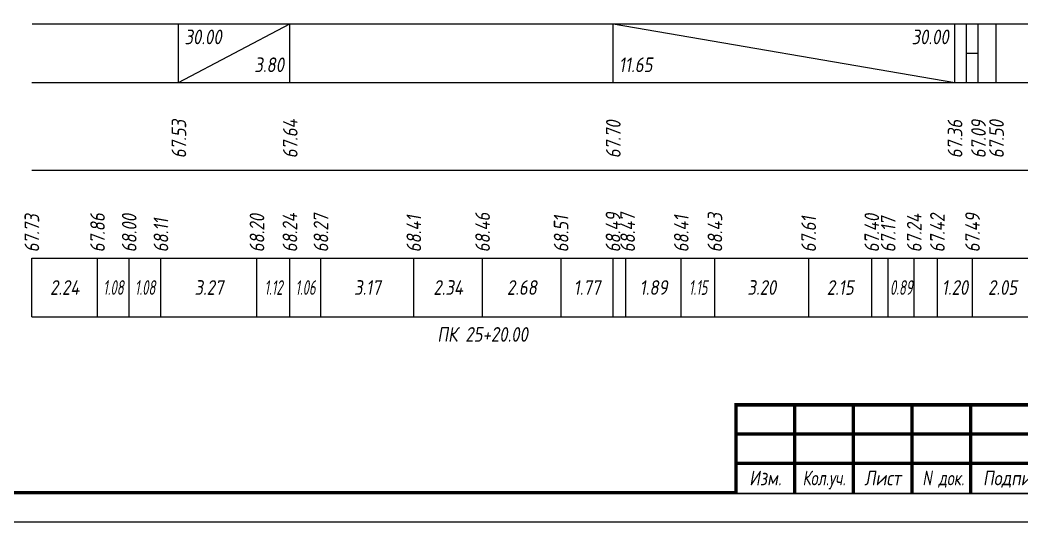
# Model space of a CAD drawing. Extents: x -717 to 1451, y -133302 to 233.
# Drawn here: x 77.9 to 248.7, y -39053.4 to -38967.8 of the extents above; entities that cross this region are included whole.
import ezdxf
from ezdxf.enums import TextEntityAlignment as Align

# ---------------------------------------------------------------- set-up
doc = ezdxf.new("R2010")
doc.units = 0
for name, color, linetype in [('Зарамочное оформление', 7, 'Continuous'), ('Код_510', 7, 'Continuous'), ('Код_516', 1, 'Continuous'), ('Подписи поперечников', 7, 'Continuous'), ('Таблица', 7, 'Continuous')]:
    doc.layers.add(name, color=color, linetype=linetype)
doc.styles.add('М', font='romand.shx', dxfattribs={"width": 0.8, "oblique": 10, "height": 2.5})

# ---------------------------------------------------------------- blocks, each defined once
blk = doc.blocks.new('Штамп')
at = {"linetype": 'Continuous'}
blk.add_wipeout([(199.95, -411.25), (384.95, -411.25), (384.95, -426.25), (199.95, -426.25)], dxfattribs=at).dxf.layer = 'Зарамочное оформление'
at = {"layer": 'Зарамочное оформление', "linetype": 'Continuous', "lineweight": -3, "const_width": 0.6, "flags": 128}
for points in [[(199.95, -426.25), (199.95, -411.25), (384.95, -411.25)], [(209.95, -411.25), (209.95, -426.25)], [(219.95, -411.25), (219.95, -426.25)], [(229.95, -411.25), (229.95, -426.25)], [(239.95, -411.25), (239.95, -426.25)], [(199.95, -416.25), (264.95, -416.25)], [(199.95, -421.25), (264.95, -421.25)]]:
    blk.add_lwpolyline(points, dxfattribs=at)
at = {"layer": 'Зарамочное оформление', "linetype": 'Continuous', "style": 'М', "oblique": 10}
for s, width, p in [('Изм.', 0.8, (204.95, -423.75)), ('Кол.уч.', 0.7, (214.95, -423.75)), ('Лист', 0.8, (224.95, -423.75)), ('N док.', 0.7, (235.28, -423.75)), ('Подпись', 0.8, (247.45, -423.75))]:
    blk.add_text(s, height=2.5, dxfattribs=dict(at, width=width)).set_placement(p, align=Align.MIDDLE_CENTER)
blk = doc.blocks.new('шифр')
blk.add_blockref('Штамп', (0, -38682))

msp = doc.modelspace()

# ---------------------------------------------------------------- linework, layer by layer
at = {"flags": 128}
msp.add_lwpolyline([(-30.054, -39053.421), (389.946, -39053.421), (389.946, -38756.421), (-30.054, -38756.421)], close=True, dxfattribs=at)
at = {"const_width": 0.6, "flags": 128}
msp.add_lwpolyline([(-10.054, -39048.421), (384.946, -39048.421), (384.946, -38761.421), (-10.054, -38761.421)], close=True, dxfattribs=at)
at = {"layer": 'Код_510'}
for p, q in [((79.946, -39018.421), (79.946, -39008.421)), ((91.139, -39018.421), (91.139, -39008.421)), ((96.533, -39018.421), (96.533, -39008.421)), ((101.947, -39018.421), (101.947, -39008.421)), ((118.313, -39018.421), (118.313, -39008.421)), ((123.928, -39018.421), (123.928, -39008.421)), ((129.215, -39018.421), (129.215, -39008.421)), ((145.042, -39018.421), (145.042, -39008.421)), ((156.764, -39018.421), (156.764, -39008.421)), ((170.149, -39018.421), (170.149, -39008.421)), ((178.989, -39018.421), (178.989, -39008.421)), ((181.199, -39018.421), (181.199, -39008.421)), ((190.627, -39018.421), (190.627, -39008.421)), ((196.357, -39018.421), (196.357, -39008.421)), ((212.34, -39018.421), (212.34, -39008.421)), ((223.096, -39018.421), (223.096, -39008.421)), ((225.896, -39018.421), (225.896, -39008.421)), ((230.332, -39018.421), (230.332, -39008.421)), ((234.278, -39018.421), (234.278, -39008.421)), ((240.264, -39018.421), (240.264, -39008.421))]:
    msp.add_line(p, q, dxfattribs=at)
at = {"layer": 'Код_516'}
for p, q in [((104.946, -38978.421), (104.946, -38968.421)), ((104.946, -38978.421), (123.928, -38968.421)), ((123.928, -38978.421), (123.928, -38968.421)), ((178.989, -38978.421), (178.989, -38968.421)), ((178.989, -38968.421), (237.225, -38978.421)), ((237.225, -38978.421), (237.225, -38968.421)), ((239.228, -38978.421), (239.228, -38968.421)), ((241.228, -38978.421), (241.228, -38968.421)), ((244.299, -38978.421), (244.299, -38968.421)), ((239.228, -38973.421), (241.228, -38973.421))]:
    msp.add_line(p, q, dxfattribs=at)
at = {"layer": 'Таблица'}
for p, q in [((80, -38968.421), (269.353, -38968.421)), ((79.946, -38978.421), (269.299, -38978.421)), ((79.946, -38993.421), (269.299, -38993.421)), ((79.946, -39008.421), (269.299, -39008.421)), ((79.946, -39018.421), (269.299, -39018.421))]:
    msp.add_line(p, q, dxfattribs=at)

# ---------------------------------------------------------------- texts
at = {"layer": 'Код_510', "style": 'М', "oblique": 10, "width": 0.8}
for s, p in [('67.73', (79.946, -39007.421)), ('67.86', (91.139, -39007.421)), ('68.00', (96.533, -39007.421)), ('68.20', (118.313, -39007.421)), ('68.24', (123.928, -39007.421)), ('68.27', (129.215, -39007.421)), ('68.41', (145.042, -39007.421)), ('68.46', (156.764, -39007.421)), ('68.51', (170.149, -39007.421)), ('68.49', (178.989, -39007.421)), ('68.47', (181.489, -39007.421)), ('68.41', (190.627, -39007.421)), ('68.43', (196.357, -39007.421)), ('67.61', (212.34, -39007.421)), ('67.40', (223.096, -39007.421)), ('67.17', (225.896, -39007.421)), ('67.24', (230.332, -39007.421)), ('67.42', (234.278, -39007.421)), ('67.49', (240.264, -39007.421)), ('68.11', (101.947, -39007.421))]:
    msp.add_text(s, height=2.5, rotation=90, dxfattribs=at).set_placement(p, align=Align.MIDDLE_LEFT)
at = {"layer": 'Код_510', "style": 'М', "oblique": 10}
for s, width, p in [('2.24', 0.8, (85.542, -39013.421)), ('1.08', 0.6, (93.836, -39013.421)), ('1.08', 0.6, (99.24, -39013.421)), ('3.27', 0.8, (110.13, -39013.421)), ('1.12', 0.6, (121.12, -39013.421)), ('1.06', 0.6, (126.571, -39013.421)), ('3.17', 0.8, (137.129, -39013.421)), ('2.34', 0.8, (150.903, -39013.421)), ('2.68', 0.8, (163.457, -39013.421)), ('1.77', 0.8, (174.569, -39013.421)), ('1.89', 0.8, (185.913, -39013.421)), ('1.15', 0.6, (193.492, -39013.421)), ('3.20', 0.8, (204.349, -39013.421)), ('2.15', 0.8, (217.718, -39013.421)), ('0.89', 0.6, (228.114, -39013.421)), ('1.20', 0.8, (237.271, -39013.421)), ('2.05', 0.8, (245.383, -39013.421))]:
    msp.add_text(s, height=2.5, dxfattribs=dict(at, width=width)).set_placement(p, align=Align.MIDDLE_CENTER)
at = {"layer": 'Код_516', "style": 'М', "oblique": 10, "width": 0.8}
msp.add_text('30.00', height=2.5, dxfattribs=at).set_placement((105.946, -38969.421), align=Align.TOP_LEFT)
msp.add_text('30.00', height=2.5, dxfattribs=at).set_placement((236.225, -38969.421), align=Align.TOP_RIGHT)
msp.add_text('3.80', height=2.5, dxfattribs=at).set_placement((122.928, -38977.421), align=Align.BOTTOM_RIGHT)
msp.add_text('11.65', height=2.5, dxfattribs=at).set_placement((179.989, -38977.421), align=Align.BOTTOM_LEFT)
for s, p in [('67.53', (105, -38991.371)), ('67.64', (123.982, -38991.371)), ('67.70', (179.044, -38991.371)), ('67.36', (237.28, -38991.371)), ('67.09', (241.283, -38991.371)), ('67.50', (244.353, -38991.371))]:
    msp.add_text(s, height=2.5, rotation=90, dxfattribs=at).set_placement(p, align=Align.MIDDLE_LEFT)
at = {"layer": 'Подписи поперечников', "style": 'М', "oblique": 10, "width": 0.8}
msp.add_text('ПК 25+20.00', height=2.5, dxfattribs=at).set_placement((156.764, -39023.421), align=Align.BOTTOM_CENTER)

# ---------------------------------------------------------------- next in the draw order: block references
msp.add_blockref('шифр', (0, 59.829))

doc.saveas('drawing.dxf')
